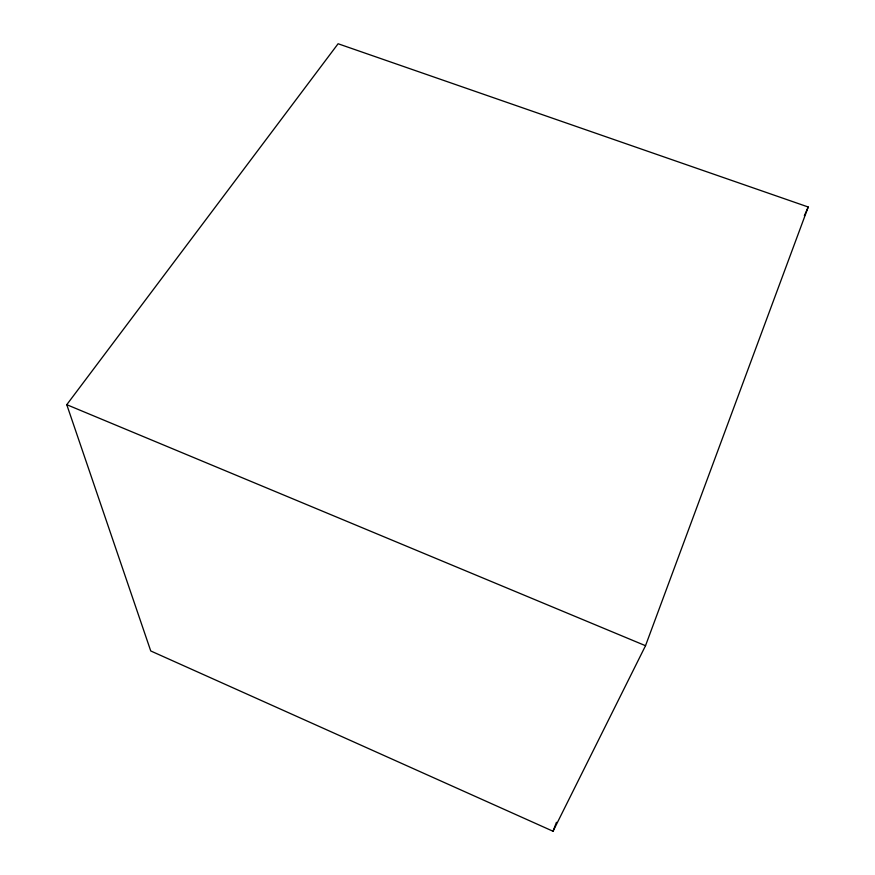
<?xml version="1.0" encoding="UTF-8"?>
<svg xmlns="http://www.w3.org/2000/svg" width="875" height="875" viewBox="0 0 875 875"><rect width="100%" height="100%" fill="white"/><g stroke="black" fill="none" stroke-linecap="round" stroke-linejoin="round"><path stroke-width="1.31" d="M645.52 645.706L808.227 207.003L338.1 43.75L66.773 404.688L150.741 650.956L553.044 831.25L645.52 645.706L66.773 404.688M553.044 831.25L556.456 822.314M804.344 215.731L808.227 207.003"/></g></svg>
